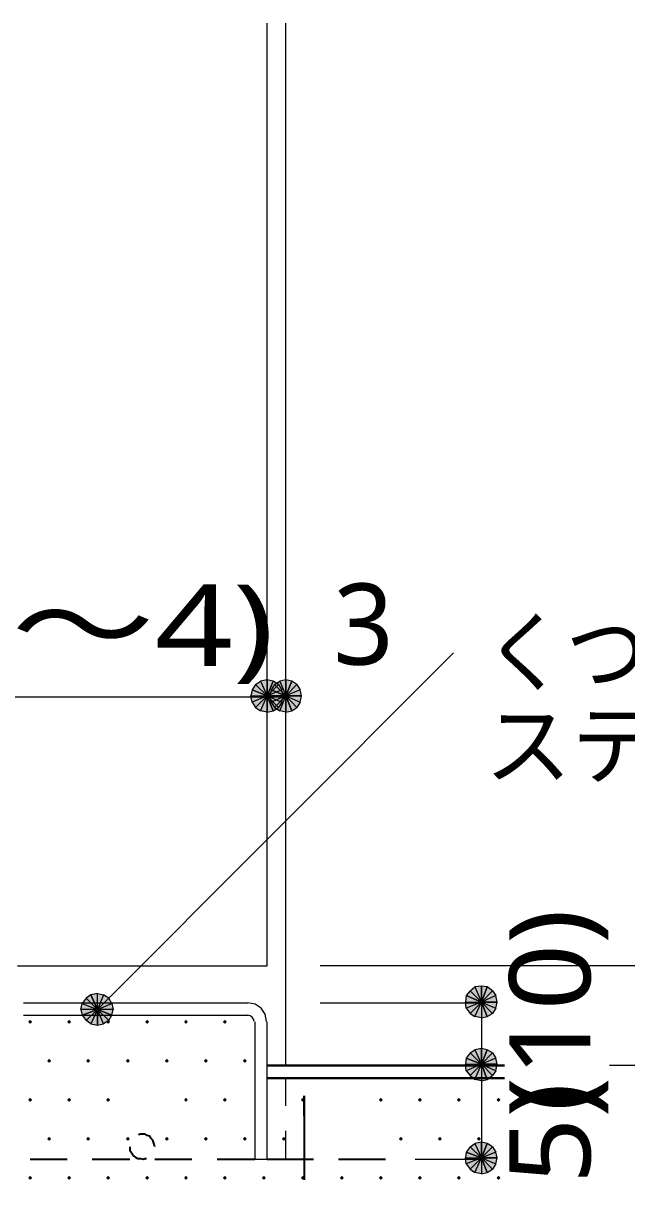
# Model space of a CAD drawing. Header units: millimetres. Extents: x 0 to 420, y 0 to 297.
# Drawn here: x 74.71 to 94.04, y 93.29 to 130.58 of the extents above; entities that cross this region are included whole.
import ezdxf
from ezdxf.enums import TextEntityAlignment as Align

# ---------------------------------------------------------------- set-up
doc = ezdxf.new("R2010")
doc.units = ezdxf.units.MM
doc.styles.add('kst32b', font='NotoSansJP-Variable.ttf')

msp = doc.modelspace()

# ---------------------------------------------------------------- hatches: boundary and pattern name
h = msp.add_hatch(color=7)
h.paths.add_polyline_path([(82.529, 109.537), (82.317, 109.495), (82.529, 109.029), (82.529, 109.537)])
h.paths.add_polyline_path([(82.317, 109.495), (82.529, 109.029), (82.148, 109.389), (82.317, 109.495)])
h.paths.add_polyline_path([(82.529, 109.029), (82.148, 109.389), (82.042, 109.22), (82.529, 109.029)])
for points in [[(82.719, 109.495), (82.529, 109.537), (82.529, 109.029), (82.719, 109.495)], [(83.312, 109.495), (83.121, 109.537), (83.121, 109.029), (83.312, 109.495)], [(89.577, 99.695), (89.387, 99.716), (89.387, 99.208), (89.577, 99.695)], [(76.877, 99.441), (76.729, 99.335), (77.089, 98.975), (76.877, 99.441)], [(74.93, 98.616), (74.909, 98.594), (74.888, 98.573), (74.909, 98.552), (74.93, 98.531), (74.951, 98.552), (74.972, 98.573), (74.951, 98.594), (74.93, 98.616)], [(76.179, 98.616), (76.158, 98.594), (76.137, 98.573), (76.158, 98.552), (76.179, 98.531), (76.2, 98.552), (76.221, 98.573), (76.2, 98.594), (76.179, 98.616)], [(77.428, 98.616), (77.407, 98.594), (77.385, 98.573), (77.407, 98.552), (77.428, 98.531), (77.449, 98.552), (77.47, 98.573), (77.449, 98.594), (77.428, 98.616)], [(78.677, 98.616), (78.655, 98.594), (78.634, 98.573), (78.655, 98.552), (78.677, 98.531), (78.698, 98.552), (78.719, 98.573), (78.698, 98.594), (78.677, 98.616)], [(79.925, 98.616), (79.904, 98.594), (79.883, 98.573), (79.904, 98.552), (79.925, 98.531), (79.946, 98.552), (79.968, 98.573), (79.946, 98.594), (79.925, 98.616)], [(81.174, 98.616), (81.153, 98.594), (81.132, 98.573), (81.153, 98.552), (81.174, 98.531), (81.195, 98.552), (81.217, 98.573), (81.195, 98.594), (81.174, 98.616)], [(89.577, 97.684), (89.387, 97.727), (89.387, 97.218), (89.577, 97.684)], [(75.544, 97.367), (75.523, 97.346), (75.502, 97.324), (75.523, 97.303), (75.544, 97.282), (75.565, 97.303), (75.586, 97.324), (75.565, 97.346), (75.544, 97.367)], [(76.793, 97.367), (76.771, 97.346), (76.75, 97.324), (76.771, 97.303), (76.793, 97.282), (76.814, 97.303), (76.835, 97.324), (76.814, 97.346), (76.793, 97.367)], [(78.063, 97.367), (78.042, 97.346), (78.02, 97.324), (78.042, 97.303), (78.063, 97.282), (78.084, 97.303), (78.105, 97.324), (78.084, 97.346), (78.063, 97.367)], [(79.312, 97.367), (79.29, 97.346), (79.269, 97.324), (79.29, 97.303), (79.312, 97.282), (79.333, 97.303), (79.354, 97.324), (79.333, 97.346), (79.312, 97.367)], [(80.56, 97.367), (80.539, 97.346), (80.518, 97.324), (80.539, 97.303), (80.56, 97.282), (80.582, 97.303), (80.603, 97.324), (80.582, 97.346), (80.56, 97.367)], [(81.809, 97.367), (81.788, 97.346), (81.767, 97.324), (81.788, 97.303), (81.809, 97.282), (81.83, 97.303), (81.852, 97.324), (81.83, 97.346), (81.809, 97.367)], [(74.93, 96.118), (74.909, 96.097), (74.888, 96.075), (74.909, 96.054), (74.93, 96.033), (74.951, 96.054), (74.972, 96.075), (74.951, 96.097), (74.93, 96.118)], [(76.179, 96.118), (76.158, 96.097), (76.137, 96.075), (76.158, 96.054), (76.179, 96.033), (76.2, 96.054), (76.221, 96.075), (76.2, 96.097), (76.179, 96.118)], [(77.428, 96.118), (77.407, 96.097), (77.385, 96.075), (77.407, 96.054), (77.428, 96.033), (77.449, 96.054), (77.47, 96.075), (77.449, 96.097), (77.428, 96.118)], [(79.925, 96.118), (79.904, 96.097), (79.883, 96.075), (79.904, 96.054), (79.925, 96.033), (79.946, 96.054), (79.968, 96.075), (79.946, 96.097), (79.925, 96.118)], [(81.174, 96.118), (81.153, 96.097), (81.132, 96.075), (81.153, 96.054), (81.174, 96.033), (81.195, 96.054), (81.217, 96.075), (81.195, 96.097), (81.174, 96.118)], [(83.672, 96.118), (83.651, 96.097), (83.629, 96.075), (83.651, 96.054), (83.672, 96.033), (83.693, 96.054), (83.714, 96.075), (83.693, 96.097), (83.672, 96.118)], [(86.17, 96.118), (86.148, 96.097), (86.127, 96.075), (86.148, 96.054), (86.17, 96.033), (86.191, 96.054), (86.212, 96.075), (86.191, 96.097), (86.17, 96.118)], [(87.418, 96.118), (87.397, 96.097), (87.376, 96.075), (87.397, 96.054), (87.418, 96.033), (87.44, 96.054), (87.461, 96.075), (87.44, 96.097), (87.418, 96.118)], [(88.667, 96.118), (88.646, 96.097), (88.625, 96.075), (88.646, 96.054), (88.667, 96.033), (88.688, 96.054), (88.71, 96.075), (88.688, 96.097), (88.667, 96.118)], [(89.937, 96.118), (89.916, 96.097), (89.895, 96.075), (89.916, 96.054), (89.937, 96.033), (89.958, 96.054), (89.979, 96.075), (89.958, 96.097), (89.937, 96.118)], [(75.544, 94.869), (75.523, 94.848), (75.502, 94.827), (75.523, 94.805), (75.544, 94.784), (75.565, 94.805), (75.586, 94.827), (75.565, 94.848), (75.544, 94.869)], [(76.793, 94.869), (76.771, 94.848), (76.75, 94.827), (76.771, 94.805), (76.793, 94.784), (76.814, 94.805), (76.835, 94.827), (76.814, 94.848), (76.793, 94.869)], [(78.063, 94.869), (78.042, 94.848), (78.02, 94.827), (78.042, 94.805), (78.063, 94.784), (78.084, 94.805), (78.105, 94.827), (78.084, 94.848), (78.063, 94.869)], [(79.312, 94.869), (79.29, 94.848), (79.269, 94.827), (79.29, 94.805), (79.312, 94.784), (79.333, 94.805), (79.354, 94.827), (79.333, 94.848), (79.312, 94.869)], [(80.56, 94.869), (80.539, 94.848), (80.518, 94.827), (80.539, 94.805), (80.56, 94.784), (80.582, 94.805), (80.603, 94.827), (80.582, 94.848), (80.56, 94.869)], [(81.809, 94.869), (81.788, 94.848), (81.767, 94.827), (81.788, 94.805), (81.809, 94.784), (81.83, 94.805), (81.852, 94.827), (81.83, 94.848), (81.809, 94.869)], [(83.058, 94.869), (83.037, 94.848), (83.016, 94.827), (83.037, 94.805), (83.058, 94.784), (83.079, 94.805), (83.1, 94.827), (83.079, 94.848), (83.058, 94.869)], [(86.804, 94.869), (86.783, 94.848), (86.762, 94.827), (86.783, 94.805), (86.804, 94.784), (86.826, 94.805), (86.847, 94.827), (86.826, 94.848), (86.804, 94.869)], [(88.053, 94.869), (88.032, 94.848), (88.011, 94.827), (88.032, 94.805), (88.053, 94.784), (88.075, 94.805), (88.096, 94.827), (88.075, 94.848), (88.053, 94.869)], [(89.302, 94.869), (89.281, 94.848), (89.26, 94.827), (89.281, 94.805), (89.302, 94.784), (89.323, 94.805), (89.345, 94.827), (89.323, 94.848), (89.302, 94.869)], [(89.577, 94.679), (89.387, 94.721), (89.387, 94.213), (89.577, 94.679)], [(74.93, 93.62), (74.909, 93.599), (74.888, 93.578), (74.909, 93.557), (74.93, 93.536), (74.951, 93.557), (74.972, 93.578), (74.951, 93.599), (74.93, 93.62)], [(76.179, 93.62), (76.158, 93.599), (76.137, 93.578), (76.158, 93.557), (76.179, 93.536), (76.2, 93.557), (76.221, 93.578), (76.2, 93.599), (76.179, 93.62)], [(77.428, 93.62), (77.407, 93.599), (77.385, 93.578), (77.407, 93.557), (77.428, 93.536), (77.449, 93.557), (77.47, 93.578), (77.449, 93.599), (77.428, 93.62)], [(78.677, 93.62), (78.655, 93.599), (78.634, 93.578), (78.655, 93.557), (78.677, 93.536), (78.698, 93.557), (78.719, 93.578), (78.698, 93.599), (78.677, 93.62)], [(79.925, 93.62), (79.904, 93.599), (79.883, 93.578), (79.904, 93.557), (79.925, 93.536), (79.946, 93.557), (79.968, 93.578), (79.946, 93.599), (79.925, 93.62)], [(81.174, 93.62), (81.153, 93.599), (81.132, 93.578), (81.153, 93.557), (81.174, 93.536), (81.195, 93.557), (81.217, 93.578), (81.195, 93.599), (81.174, 93.62)], [(82.423, 93.62), (82.402, 93.599), (82.381, 93.578), (82.402, 93.557), (82.423, 93.536), (82.444, 93.557), (82.465, 93.578), (82.444, 93.599), (82.423, 93.62)], [(83.672, 93.62), (83.651, 93.599), (83.629, 93.578), (83.651, 93.557), (83.672, 93.536), (83.693, 93.557), (83.714, 93.578), (83.693, 93.599), (83.672, 93.62)], [(84.921, 93.62), (84.9, 93.599), (84.878, 93.578), (84.9, 93.557), (84.921, 93.536), (84.942, 93.557), (84.963, 93.578), (84.942, 93.599), (84.921, 93.62)], [(86.17, 93.62), (86.148, 93.599), (86.127, 93.578), (86.148, 93.557), (86.17, 93.536), (86.191, 93.557), (86.212, 93.578), (86.191, 93.599), (86.17, 93.62)], [(87.418, 93.62), (87.397, 93.599), (87.376, 93.578), (87.397, 93.557), (87.418, 93.536), (87.44, 93.557), (87.461, 93.578), (87.44, 93.599), (87.418, 93.62)], [(88.667, 93.62), (88.646, 93.599), (88.625, 93.578), (88.646, 93.557), (88.667, 93.536), (88.688, 93.557), (88.71, 93.578), (88.688, 93.599), (88.667, 93.62)], [(89.937, 93.62), (89.916, 93.599), (89.895, 93.578), (89.916, 93.557), (89.937, 93.536), (89.958, 93.557), (89.979, 93.578), (89.958, 93.599), (89.937, 93.62)]]:
    msp.add_hatch(color=7).paths.add_polyline_path(points)
h = msp.add_hatch(color=7)
h.paths.add_polyline_path([(83.037, 109.029), (82.995, 109.22), (82.529, 109.029), (83.037, 109.029)])
h.paths.add_polyline_path([(82.995, 109.22), (82.529, 109.029), (82.889, 109.389), (82.995, 109.22)])
h.paths.add_polyline_path([(82.529, 109.029), (82.889, 109.389), (82.719, 109.495), (82.529, 109.029)])
h = msp.add_hatch(color=7)
h.paths.add_polyline_path([(83.121, 109.537), (82.931, 109.495), (83.121, 109.029), (83.121, 109.537)])
h.paths.add_polyline_path([(82.931, 109.495), (83.121, 109.029), (82.762, 109.389), (82.931, 109.495)])
h.paths.add_polyline_path([(83.121, 109.029), (82.762, 109.389), (82.656, 109.22), (83.121, 109.029)])
h = msp.add_hatch(color=7)
h.paths.add_polyline_path([(83.629, 109.029), (83.587, 109.22), (83.121, 109.029), (83.629, 109.029)])
h.paths.add_polyline_path([(83.587, 109.22), (83.121, 109.029), (83.481, 109.389), (83.587, 109.22)])
h.paths.add_polyline_path([(83.121, 109.029), (83.481, 109.389), (83.312, 109.495), (83.121, 109.029)])
h = msp.add_hatch(color=7)
h.paths.add_polyline_path([(82.042, 109.22), (82, 109.029), (82.529, 109.029), (82.042, 109.22)])
h.paths.add_polyline_path([(82, 109.029), (82.529, 109.029), (82.042, 108.818), (82, 109.029)])
h.paths.add_polyline_path([(82.529, 109.029), (82.042, 108.818), (82.148, 108.648), (82.529, 109.029)])
h = msp.add_hatch(color=7)
h.paths.add_polyline_path([(82.148, 108.648), (82.317, 108.543), (82.529, 109.029), (82.148, 108.648)])
h.paths.add_polyline_path([(82.317, 108.543), (82.529, 109.029), (82.529, 108.5), (82.317, 108.543)])
h.paths.add_polyline_path([(82.529, 109.029), (82.529, 108.5), (82.719, 108.543), (82.529, 109.029)])
h = msp.add_hatch(color=7)
h.paths.add_polyline_path([(82.719, 108.543), (82.889, 108.648), (82.529, 109.029), (82.719, 108.543)])
h.paths.add_polyline_path([(82.889, 108.648), (82.529, 109.029), (82.995, 108.818), (82.889, 108.648)])
h.paths.add_polyline_path([(82.529, 109.029), (82.995, 108.818), (83.037, 109.029), (82.529, 109.029)])
h = msp.add_hatch(color=7)
h.paths.add_polyline_path([(82.656, 109.22), (82.613, 109.029), (83.121, 109.029), (82.656, 109.22)])
h.paths.add_polyline_path([(82.613, 109.029), (83.121, 109.029), (82.656, 108.818), (82.613, 109.029)])
h.paths.add_polyline_path([(83.121, 109.029), (82.656, 108.818), (82.762, 108.648), (83.121, 109.029)])
h = msp.add_hatch(color=7)
h.paths.add_polyline_path([(82.762, 108.648), (82.931, 108.543), (83.121, 109.029), (82.762, 108.648)])
h.paths.add_polyline_path([(82.931, 108.543), (83.121, 109.029), (83.121, 108.5), (82.931, 108.543)])
h.paths.add_polyline_path([(83.121, 109.029), (83.121, 108.5), (83.312, 108.543), (83.121, 109.029)])
h = msp.add_hatch(color=7)
h.paths.add_polyline_path([(83.312, 108.543), (83.481, 108.648), (83.121, 109.029), (83.312, 108.543)])
h.paths.add_polyline_path([(83.481, 108.648), (83.121, 109.029), (83.587, 108.818), (83.481, 108.648)])
h.paths.add_polyline_path([(83.121, 109.029), (83.587, 108.818), (83.629, 109.029), (83.121, 109.029)])
h = msp.add_hatch(color=7)
h.paths.add_polyline_path([(89.387, 99.716), (89.175, 99.695), (89.387, 99.208), (89.387, 99.716)])
h.paths.add_polyline_path([(89.175, 99.695), (89.387, 99.208), (89.027, 99.568), (89.175, 99.695)])
h.paths.add_polyline_path([(89.387, 99.208), (89.027, 99.568), (88.9, 99.42), (89.387, 99.208)])
h = msp.add_hatch(color=7)
h.paths.add_polyline_path([(89.895, 99.208), (89.853, 99.42), (89.387, 99.208), (89.895, 99.208)])
h.paths.add_polyline_path([(89.853, 99.42), (89.387, 99.208), (89.747, 99.568), (89.853, 99.42)])
h.paths.add_polyline_path([(89.387, 99.208), (89.747, 99.568), (89.577, 99.695), (89.387, 99.208)])
h = msp.add_hatch(color=7)
h.paths.add_polyline_path([(76.729, 99.335), (76.602, 99.166), (77.089, 98.975), (76.729, 99.335)])
h.paths.add_polyline_path([(76.602, 99.166), (77.089, 98.975), (76.56, 98.975), (76.602, 99.166)])
h.paths.add_polyline_path([(77.089, 98.975), (76.56, 98.975), (76.602, 98.785), (77.089, 98.975)])
h = msp.add_hatch(color=7)
h.paths.add_polyline_path([(77.449, 99.335), (77.279, 99.441), (77.089, 98.975), (77.449, 99.335)])
h.paths.add_polyline_path([(77.279, 99.441), (77.089, 98.975), (77.089, 99.483), (77.279, 99.441)])
h.paths.add_polyline_path([(77.089, 98.975), (77.089, 99.483), (76.877, 99.441), (77.089, 98.975)])
h = msp.add_hatch(color=7)
h.paths.add_polyline_path([(77.555, 98.785), (77.597, 98.975), (77.089, 98.975), (77.555, 98.785)])
h.paths.add_polyline_path([(77.597, 98.975), (77.089, 98.975), (77.555, 99.166), (77.597, 98.975)])
h.paths.add_polyline_path([(77.089, 98.975), (77.555, 99.166), (77.449, 99.335), (77.089, 98.975)])
h = msp.add_hatch(color=7)
h.paths.add_polyline_path([(88.9, 99.42), (88.879, 99.208), (89.387, 99.208), (88.9, 99.42)])
h.paths.add_polyline_path([(88.879, 99.208), (89.387, 99.208), (88.9, 99.018), (88.879, 99.208)])
h.paths.add_polyline_path([(89.387, 99.208), (88.9, 99.018), (89.027, 98.848), (89.387, 99.208)])
h = msp.add_hatch(color=7)
h.paths.add_polyline_path([(89.027, 98.848), (89.175, 98.743), (89.387, 99.208), (89.027, 98.848)])
h.paths.add_polyline_path([(89.175, 98.743), (89.387, 99.208), (89.387, 98.7), (89.175, 98.743)])
h.paths.add_polyline_path([(89.387, 99.208), (89.387, 98.7), (89.577, 98.743), (89.387, 99.208)])
h = msp.add_hatch(color=7)
h.paths.add_polyline_path([(89.577, 98.743), (89.747, 98.848), (89.387, 99.208), (89.577, 98.743)])
h.paths.add_polyline_path([(89.747, 98.848), (89.387, 99.208), (89.853, 99.018), (89.747, 98.848)])
h.paths.add_polyline_path([(89.387, 99.208), (89.853, 99.018), (89.895, 99.208), (89.387, 99.208)])
h = msp.add_hatch(color=7)
h.paths.add_polyline_path([(76.602, 98.785), (76.729, 98.616), (77.089, 98.975), (76.602, 98.785)])
h.paths.add_polyline_path([(76.729, 98.616), (77.089, 98.975), (76.877, 98.51), (76.729, 98.616)])
h.paths.add_polyline_path([(77.089, 98.975), (76.877, 98.51), (77.089, 98.467), (77.089, 98.975)])
h = msp.add_hatch(color=7)
h.paths.add_polyline_path([(77.089, 98.467), (77.279, 98.51), (77.089, 98.975), (77.089, 98.467)])
h.paths.add_polyline_path([(77.279, 98.51), (77.089, 98.975), (77.449, 98.616), (77.279, 98.51)])
h.paths.add_polyline_path([(77.089, 98.975), (77.449, 98.616), (77.555, 98.785), (77.089, 98.975)])
h = msp.add_hatch(color=7)
h.paths.add_polyline_path([(89.387, 97.727), (89.175, 97.684), (89.387, 97.218), (89.387, 97.727)])
h.paths.add_polyline_path([(89.175, 97.684), (89.387, 97.218), (89.027, 97.578), (89.175, 97.684)])
h.paths.add_polyline_path([(89.387, 97.218), (89.027, 97.578), (88.9, 97.409), (89.387, 97.218)])
h = msp.add_hatch(color=7)
h.paths.add_polyline_path([(88.9, 97.409), (88.879, 97.218), (89.387, 97.218), (88.9, 97.409)])
h.paths.add_polyline_path([(88.879, 97.218), (89.387, 97.218), (88.9, 97.007), (88.879, 97.218)])
h.paths.add_polyline_path([(89.387, 97.218), (88.9, 97.007), (89.027, 96.859), (89.387, 97.218)])
h = msp.add_hatch(color=7)
h.paths.add_polyline_path([(89.895, 97.218), (89.853, 97.409), (89.387, 97.218), (89.895, 97.218)])
h.paths.add_polyline_path([(89.853, 97.409), (89.387, 97.218), (89.747, 97.578), (89.853, 97.409)])
h.paths.add_polyline_path([(89.387, 97.218), (89.747, 97.578), (89.577, 97.684), (89.387, 97.218)])
h = msp.add_hatch(color=7)
h.paths.add_polyline_path([(89.027, 96.859), (89.175, 96.732), (89.387, 97.218), (89.027, 96.859)])
h.paths.add_polyline_path([(89.175, 96.732), (89.387, 97.218), (89.387, 96.689), (89.175, 96.732)])
h.paths.add_polyline_path([(89.387, 97.218), (89.387, 96.689), (89.577, 96.732), (89.387, 97.218)])
h = msp.add_hatch(color=7)
h.paths.add_polyline_path([(89.577, 96.732), (89.747, 96.859), (89.387, 97.218), (89.577, 96.732)])
h.paths.add_polyline_path([(89.747, 96.859), (89.387, 97.218), (89.853, 97.007), (89.747, 96.859)])
h.paths.add_polyline_path([(89.387, 97.218), (89.853, 97.007), (89.895, 97.218), (89.387, 97.218)])
h = msp.add_hatch(color=7)
h.paths.add_polyline_path([(89.387, 94.721), (89.175, 94.679), (89.387, 94.213), (89.387, 94.721)])
h.paths.add_polyline_path([(89.175, 94.679), (89.387, 94.213), (89.027, 94.573), (89.175, 94.679)])
h.paths.add_polyline_path([(89.387, 94.213), (89.027, 94.573), (88.9, 94.403), (89.387, 94.213)])
h = msp.add_hatch(color=7)
h.paths.add_polyline_path([(88.9, 94.403), (88.879, 94.213), (89.387, 94.213), (88.9, 94.403)])
h.paths.add_polyline_path([(88.879, 94.213), (89.387, 94.213), (88.9, 94.022), (88.879, 94.213)])
h.paths.add_polyline_path([(89.387, 94.213), (88.9, 94.022), (89.027, 93.853), (89.387, 94.213)])
h = msp.add_hatch(color=7)
h.paths.add_polyline_path([(89.895, 94.213), (89.853, 94.403), (89.387, 94.213), (89.895, 94.213)])
h.paths.add_polyline_path([(89.853, 94.403), (89.387, 94.213), (89.747, 94.573), (89.853, 94.403)])
h.paths.add_polyline_path([(89.387, 94.213), (89.747, 94.573), (89.577, 94.679), (89.387, 94.213)])
h = msp.add_hatch(color=7)
h.paths.add_polyline_path([(89.027, 93.853), (89.175, 93.747), (89.387, 94.213), (89.027, 93.853)])
h.paths.add_polyline_path([(89.175, 93.747), (89.387, 94.213), (89.387, 93.705), (89.175, 93.747)])
h.paths.add_polyline_path([(89.387, 94.213), (89.387, 93.705), (89.577, 93.747), (89.387, 94.213)])
h = msp.add_hatch(color=7)
h.paths.add_polyline_path([(89.577, 93.747), (89.747, 93.853), (89.387, 94.213), (89.577, 93.747)])
h.paths.add_polyline_path([(89.747, 93.853), (89.387, 94.213), (89.853, 94.022), (89.747, 93.853)])
h.paths.add_polyline_path([(89.387, 94.213), (89.853, 94.022), (89.895, 94.213), (89.387, 94.213)])

# ---------------------------------------------------------------- linework, layer by layer
at = {"lineweight": 13}
for points in [[(82.529, 100.372), (82.529, 130.577)], [(83.121, 97.176), (83.121, 130.577)], [(77.089, 98.975), (88.498, 110.405)], [(74.126, 108.987), (82.529, 108.987), (83.121, 108.987)], [(74.528, 100.372), (82.529, 100.372)], [(96.689, 100.372), (84.222, 100.372)], [(74.718, 99.187), (81.915, 99.187)], [(82.508, 98.584), (82.46, 98.819), (82.331, 99.01), (82.139, 99.14), (81.904, 99.187)], [(84.222, 99.187), (89.387, 99.187)], [(89.387, 99.187), (89.387, 97.176), (89.387, 94.171)], [(74.718, 98.785), (81.915, 98.785)], [(82.106, 98.584), (82.09, 98.662), (82.047, 98.726), (81.983, 98.769), (81.904, 98.785)], [(82.127, 98.573), (82.127, 94.171), (82.529, 94.171), (82.529, 98.573)], [(96.689, 97.176), (93.493, 97.176)], [(83.121, 95.885), (83.121, 96.774)], [(83.121, 94.171), (83.121, 95.081)], [(87.27, 94.171), (89.387, 94.171)]]:
    msp.add_lwpolyline(points, dxfattribs=at)
at = {"lineweight": 0}
for points in [[(82.529, 109.029), (82.148, 109.389), (82.042, 109.22)], [(82.317, 109.495), (82.529, 109.029), (82.148, 109.389)], [(82.529, 109.537), (82.317, 109.495), (82.529, 109.029)], [(82.719, 109.495), (82.529, 109.537), (82.529, 109.029)], [(82.529, 109.029), (82.889, 109.389), (82.719, 109.495)], [(82.995, 109.22), (82.529, 109.029), (82.889, 109.389)], [(83.121, 109.029), (82.762, 109.389), (82.656, 109.22)], [(82.931, 109.495), (83.121, 109.029), (82.762, 109.389)], [(83.121, 109.537), (82.931, 109.495), (83.121, 109.029)], [(83.312, 109.495), (83.121, 109.537), (83.121, 109.029)], [(83.121, 109.029), (83.481, 109.389), (83.312, 109.495)], [(83.587, 109.22), (83.121, 109.029), (83.481, 109.389)], [(82.042, 109.22), (82, 109.029), (82.529, 109.029)], [(82, 109.029), (82.529, 109.029), (82.042, 108.818)], [(82.529, 109.029), (82.042, 108.818), (82.148, 108.648)], [(82.148, 108.648), (82.317, 108.543), (82.529, 109.029)], [(82.317, 108.543), (82.529, 109.029), (82.529, 108.5)], [(83.037, 109.029), (82.995, 109.22), (82.529, 109.029)], [(82.529, 109.029), (82.529, 108.5), (82.719, 108.543)], [(82.719, 108.543), (82.889, 108.648), (82.529, 109.029)], [(82.889, 108.648), (82.529, 109.029), (82.995, 108.818)], [(82.529, 109.029), (82.995, 108.818), (83.037, 109.029)], [(82.656, 109.22), (82.613, 109.029), (83.121, 109.029)], [(82.613, 109.029), (83.121, 109.029), (82.656, 108.818)], [(83.121, 109.029), (82.656, 108.818), (82.762, 108.648)], [(82.762, 108.648), (82.931, 108.543), (83.121, 109.029)], [(82.931, 108.543), (83.121, 109.029), (83.121, 108.5)], [(83.629, 109.029), (83.587, 109.22), (83.121, 109.029)], [(83.121, 109.029), (83.121, 108.5), (83.312, 108.543)], [(83.312, 108.543), (83.481, 108.648), (83.121, 109.029)], [(83.481, 108.648), (83.121, 109.029), (83.587, 108.818)], [(83.121, 109.029), (83.587, 108.818), (83.629, 109.029)], [(89.387, 99.208), (89.027, 99.568), (88.9, 99.42)], [(89.175, 99.695), (89.387, 99.208), (89.027, 99.568)], [(89.387, 99.716), (89.175, 99.695), (89.387, 99.208)], [(89.577, 99.695), (89.387, 99.716), (89.387, 99.208)], [(89.387, 99.208), (89.747, 99.568), (89.577, 99.695)], [(89.853, 99.42), (89.387, 99.208), (89.747, 99.568)], [(76.729, 99.335), (76.602, 99.166), (77.089, 98.975)], [(76.877, 99.441), (76.729, 99.335), (77.089, 98.975)], [(77.089, 98.975), (77.089, 99.483), (76.877, 99.441)], [(77.279, 99.441), (77.089, 98.975), (77.089, 99.483)], [(77.449, 99.335), (77.279, 99.441), (77.089, 98.975)], [(77.089, 98.975), (77.555, 99.166), (77.449, 99.335)], [(88.9, 99.42), (88.879, 99.208), (89.387, 99.208)], [(88.879, 99.208), (89.387, 99.208), (88.9, 99.018)], [(89.387, 99.208), (88.9, 99.018), (89.027, 98.848)], [(89.027, 98.848), (89.175, 98.743), (89.387, 99.208)], [(89.175, 98.743), (89.387, 99.208), (89.387, 98.7)], [(89.895, 99.208), (89.853, 99.42), (89.387, 99.208)], [(89.387, 99.208), (89.387, 98.7), (89.577, 98.743)], [(89.577, 98.743), (89.747, 98.848), (89.387, 99.208)], [(89.747, 98.848), (89.387, 99.208), (89.853, 99.018)], [(89.387, 99.208), (89.853, 99.018), (89.895, 99.208)], [(76.602, 99.166), (77.089, 98.975), (76.56, 98.975)], [(77.089, 98.975), (76.56, 98.975), (76.602, 98.785)], [(76.602, 98.785), (76.729, 98.616), (77.089, 98.975)], [(76.729, 98.616), (77.089, 98.975), (76.877, 98.51)], [(77.089, 98.975), (76.877, 98.51), (77.089, 98.467)], [(77.597, 98.975), (77.089, 98.975), (77.555, 99.166)], [(77.089, 98.467), (77.279, 98.51), (77.089, 98.975)], [(77.279, 98.51), (77.089, 98.975), (77.449, 98.616)], [(77.089, 98.975), (77.449, 98.616), (77.555, 98.785)], [(77.555, 98.785), (77.597, 98.975), (77.089, 98.975)], [(74.93, 98.616), (74.909, 98.594), (74.888, 98.573), (74.909, 98.552), (74.93, 98.531), (74.951, 98.552), (74.972, 98.573), (74.951, 98.594)], [(76.179, 98.616), (76.158, 98.594), (76.137, 98.573), (76.158, 98.552), (76.179, 98.531), (76.2, 98.552), (76.221, 98.573), (76.2, 98.594)], [(77.428, 98.616), (77.407, 98.594), (77.385, 98.573), (77.407, 98.552), (77.428, 98.531), (77.449, 98.552), (77.47, 98.573), (77.449, 98.594)], [(78.677, 98.616), (78.655, 98.594), (78.634, 98.573), (78.655, 98.552), (78.677, 98.531), (78.698, 98.552), (78.719, 98.573), (78.698, 98.594)], [(79.925, 98.616), (79.904, 98.594), (79.883, 98.573), (79.904, 98.552), (79.925, 98.531), (79.946, 98.552), (79.968, 98.573), (79.946, 98.594)], [(81.174, 98.616), (81.153, 98.594), (81.132, 98.573), (81.153, 98.552), (81.174, 98.531), (81.195, 98.552), (81.217, 98.573), (81.195, 98.594)], [(89.387, 97.727), (89.175, 97.684), (89.387, 97.218)], [(89.577, 97.684), (89.387, 97.727), (89.387, 97.218)], [(75.544, 97.367), (75.523, 97.346), (75.502, 97.324), (75.523, 97.303), (75.544, 97.282), (75.565, 97.303), (75.586, 97.324), (75.565, 97.346)], [(76.793, 97.367), (76.771, 97.346), (76.75, 97.324), (76.771, 97.303), (76.793, 97.282), (76.814, 97.303), (76.835, 97.324), (76.814, 97.346)], [(78.063, 97.367), (78.042, 97.346), (78.02, 97.324), (78.042, 97.303), (78.063, 97.282), (78.084, 97.303), (78.105, 97.324), (78.084, 97.346)], [(79.312, 97.367), (79.29, 97.346), (79.269, 97.324), (79.29, 97.303), (79.312, 97.282), (79.333, 97.303), (79.354, 97.324), (79.333, 97.346)], [(80.56, 97.367), (80.539, 97.346), (80.518, 97.324), (80.539, 97.303), (80.56, 97.282), (80.582, 97.303), (80.603, 97.324), (80.582, 97.346)], [(81.809, 97.367), (81.788, 97.346), (81.767, 97.324), (81.788, 97.303), (81.809, 97.282), (81.83, 97.303), (81.852, 97.324), (81.83, 97.346)], [(88.9, 97.409), (88.879, 97.218), (89.387, 97.218)], [(89.387, 97.218), (89.027, 97.578), (88.9, 97.409)], [(89.175, 97.684), (89.387, 97.218), (89.027, 97.578)], [(89.387, 97.218), (89.747, 97.578), (89.577, 97.684)], [(89.853, 97.409), (89.387, 97.218), (89.747, 97.578)], [(89.895, 97.218), (89.853, 97.409), (89.387, 97.218)], [(88.879, 97.218), (89.387, 97.218), (88.9, 97.007)], [(89.387, 97.218), (88.9, 97.007), (89.027, 96.859)], [(89.027, 96.859), (89.175, 96.732), (89.387, 97.218)], [(89.175, 96.732), (89.387, 97.218), (89.387, 96.689)], [(89.387, 97.218), (89.387, 96.689), (89.577, 96.732)], [(89.577, 96.732), (89.747, 96.859), (89.387, 97.218)], [(89.747, 96.859), (89.387, 97.218), (89.853, 97.007)], [(89.387, 97.218), (89.853, 97.007), (89.895, 97.218)], [(74.93, 96.118), (74.909, 96.097), (74.888, 96.075), (74.909, 96.054), (74.93, 96.033), (74.951, 96.054), (74.972, 96.075), (74.951, 96.097)], [(76.179, 96.118), (76.158, 96.097), (76.137, 96.075), (76.158, 96.054), (76.179, 96.033), (76.2, 96.054), (76.221, 96.075), (76.2, 96.097)], [(77.428, 96.118), (77.407, 96.097), (77.385, 96.075), (77.407, 96.054), (77.428, 96.033), (77.449, 96.054), (77.47, 96.075), (77.449, 96.097)], [(79.925, 96.118), (79.904, 96.097), (79.883, 96.075), (79.904, 96.054), (79.925, 96.033), (79.946, 96.054), (79.968, 96.075), (79.946, 96.097)], [(81.174, 96.118), (81.153, 96.097), (81.132, 96.075), (81.153, 96.054), (81.174, 96.033), (81.195, 96.054), (81.217, 96.075), (81.195, 96.097)], [(83.672, 96.118), (83.651, 96.097), (83.629, 96.075), (83.651, 96.054), (83.672, 96.033), (83.693, 96.054), (83.714, 96.075), (83.693, 96.097)], [(86.17, 96.118), (86.148, 96.097), (86.127, 96.075), (86.148, 96.054), (86.17, 96.033), (86.191, 96.054), (86.212, 96.075), (86.191, 96.097)], [(87.418, 96.118), (87.397, 96.097), (87.376, 96.075), (87.397, 96.054), (87.418, 96.033), (87.44, 96.054), (87.461, 96.075), (87.44, 96.097)], [(88.667, 96.118), (88.646, 96.097), (88.625, 96.075), (88.646, 96.054), (88.667, 96.033), (88.688, 96.054), (88.71, 96.075), (88.688, 96.097)], [(89.937, 96.118), (89.916, 96.097), (89.895, 96.075), (89.916, 96.054), (89.937, 96.033), (89.958, 96.054), (89.979, 96.075), (89.958, 96.097)], [(75.544, 94.869), (75.523, 94.848), (75.502, 94.827), (75.523, 94.805), (75.544, 94.784), (75.565, 94.805), (75.586, 94.827), (75.565, 94.848)], [(76.793, 94.869), (76.771, 94.848), (76.75, 94.827), (76.771, 94.805), (76.793, 94.784), (76.814, 94.805), (76.835, 94.827), (76.814, 94.848)], [(78.063, 94.869), (78.042, 94.848), (78.02, 94.827), (78.042, 94.805), (78.063, 94.784), (78.084, 94.805), (78.105, 94.827), (78.084, 94.848)], [(79.312, 94.869), (79.29, 94.848), (79.269, 94.827), (79.29, 94.805), (79.312, 94.784), (79.333, 94.805), (79.354, 94.827), (79.333, 94.848)], [(80.56, 94.869), (80.539, 94.848), (80.518, 94.827), (80.539, 94.805), (80.56, 94.784), (80.582, 94.805), (80.603, 94.827), (80.582, 94.848)], [(81.809, 94.869), (81.788, 94.848), (81.767, 94.827), (81.788, 94.805), (81.809, 94.784), (81.83, 94.805), (81.852, 94.827), (81.83, 94.848)], [(83.058, 94.869), (83.037, 94.848), (83.016, 94.827), (83.037, 94.805), (83.058, 94.784), (83.079, 94.805), (83.1, 94.827), (83.079, 94.848)], [(86.804, 94.869), (86.783, 94.848), (86.762, 94.827), (86.783, 94.805), (86.804, 94.784), (86.826, 94.805), (86.847, 94.827), (86.826, 94.848)], [(88.053, 94.869), (88.032, 94.848), (88.011, 94.827), (88.032, 94.805), (88.053, 94.784), (88.075, 94.805), (88.096, 94.827), (88.075, 94.848)], [(89.387, 94.721), (89.175, 94.679), (89.387, 94.213)], [(89.302, 94.869), (89.281, 94.848), (89.26, 94.827), (89.281, 94.805), (89.302, 94.784), (89.323, 94.805), (89.345, 94.827), (89.323, 94.848)], [(89.577, 94.679), (89.387, 94.721), (89.387, 94.213)], [(88.9, 94.403), (88.879, 94.213), (89.387, 94.213)], [(89.387, 94.213), (89.027, 94.573), (88.9, 94.403)], [(89.175, 94.679), (89.387, 94.213), (89.027, 94.573)], [(89.387, 94.213), (89.747, 94.573), (89.577, 94.679)], [(89.853, 94.403), (89.387, 94.213), (89.747, 94.573)], [(89.895, 94.213), (89.853, 94.403), (89.387, 94.213)], [(88.879, 94.213), (89.387, 94.213), (88.9, 94.022)], [(89.387, 94.213), (88.9, 94.022), (89.027, 93.853)], [(89.027, 93.853), (89.175, 93.747), (89.387, 94.213)], [(89.175, 93.747), (89.387, 94.213), (89.387, 93.705)], [(89.387, 94.213), (89.387, 93.705), (89.577, 93.747)], [(89.577, 93.747), (89.747, 93.853), (89.387, 94.213)], [(89.747, 93.853), (89.387, 94.213), (89.853, 94.022)], [(89.387, 94.213), (89.853, 94.022), (89.895, 94.213)], [(74.93, 93.62), (74.909, 93.599), (74.888, 93.578), (74.909, 93.557), (74.93, 93.536), (74.951, 93.557), (74.972, 93.578), (74.951, 93.599)], [(76.179, 93.62), (76.158, 93.599), (76.137, 93.578), (76.158, 93.557), (76.179, 93.536), (76.2, 93.557), (76.221, 93.578), (76.2, 93.599)], [(77.428, 93.62), (77.407, 93.599), (77.385, 93.578), (77.407, 93.557), (77.428, 93.536), (77.449, 93.557), (77.47, 93.578), (77.449, 93.599)], [(78.677, 93.62), (78.655, 93.599), (78.634, 93.578), (78.655, 93.557), (78.677, 93.536), (78.698, 93.557), (78.719, 93.578), (78.698, 93.599)], [(79.925, 93.62), (79.904, 93.599), (79.883, 93.578), (79.904, 93.557), (79.925, 93.536), (79.946, 93.557), (79.968, 93.578), (79.946, 93.599)], [(81.174, 93.62), (81.153, 93.599), (81.132, 93.578), (81.153, 93.557), (81.174, 93.536), (81.195, 93.557), (81.217, 93.578), (81.195, 93.599)], [(82.423, 93.62), (82.402, 93.599), (82.381, 93.578), (82.402, 93.557), (82.423, 93.536), (82.444, 93.557), (82.465, 93.578), (82.444, 93.599)], [(83.672, 93.62), (83.651, 93.599), (83.629, 93.578), (83.651, 93.557), (83.672, 93.536), (83.693, 93.557), (83.714, 93.578), (83.693, 93.599)], [(84.921, 93.62), (84.9, 93.599), (84.878, 93.578), (84.9, 93.557), (84.921, 93.536), (84.942, 93.557), (84.963, 93.578), (84.942, 93.599)], [(86.17, 93.62), (86.148, 93.599), (86.127, 93.578), (86.148, 93.557), (86.17, 93.536), (86.191, 93.557), (86.212, 93.578), (86.191, 93.599)], [(87.418, 93.62), (87.397, 93.599), (87.376, 93.578), (87.397, 93.557), (87.418, 93.536), (87.44, 93.557), (87.461, 93.578), (87.44, 93.599)], [(88.667, 93.62), (88.646, 93.599), (88.625, 93.578), (88.646, 93.557), (88.667, 93.536), (88.688, 93.557), (88.71, 93.578), (88.688, 93.599)], [(89.937, 93.62), (89.916, 93.599), (89.895, 93.578), (89.916, 93.557), (89.937, 93.536), (89.958, 93.557), (89.979, 93.578), (89.958, 93.599)]]:
    msp.add_lwpolyline(points, close=True, dxfattribs=at)
at = {"lineweight": 30}
for points in [[(82.529, 97.176), (90.128, 97.176)], [(82.529, 96.774), (90.128, 96.774)]]:
    msp.add_lwpolyline(points, dxfattribs=at)
at = {"lineweight": 25}
for points in [[(83.714, 96.202), (83.714, 93.514)], [(83.714, 95.568), (83.714, 96.202)], [(78.931, 94.573), (78.909, 94.657), (78.888, 94.721), (78.867, 94.784), (78.804, 94.848), (78.761, 94.911), (78.677, 94.932), (78.613, 94.975), (78.55, 94.975), (78.465, 94.975), (78.401, 94.954)], [(78.126, 94.573), (78.126, 94.53), (78.126, 94.467), (78.169, 94.403), (78.211, 94.34), (78.253, 94.276), (78.317, 94.234), (78.38, 94.192), (78.465, 94.192), (78.55, 94.171), (78.613, 94.192), (78.655, 94.192)], [(74.93, 94.171), (76.115, 94.171)], [(76.92, 94.171), (78.126, 94.171)], [(78.931, 94.171), (80.116, 94.171)], [(80.92, 94.171), (82.127, 94.171)], [(82.529, 94.171), (84.011, 94.171)], [(84.815, 94.171), (86.318, 94.171)]]:
    msp.add_lwpolyline(points, dxfattribs=at)

# ---------------------------------------------------------------- texts
at = {"style": 'kst32b'}
for s, height, p, p2 in [('(       +3～4)', 2.59891, (60.008, 109.982), (82.748, 109.982)), ('くつずり', 2.0791, (89.493, 109.389), (99.888, 109.389)), ('ステンレス t=1.5', 2.07913, (89.493, 106.405), (110.284, 106.405)), ('(10)', 2.5989, (92.879, 95.695), (92.879, 102.192)), ('(15)', 2.5989, (92.879, 90.128), (92.879, 96.625))]:
    msp.add_text(s, height=height, dxfattribs=at).set_placement(p, p2, align=Align.FIT)
msp.add_text('3', height=2.599, dxfattribs=at).set_placement((84.646, 110.024))

doc.saveas('drawing.dxf')
